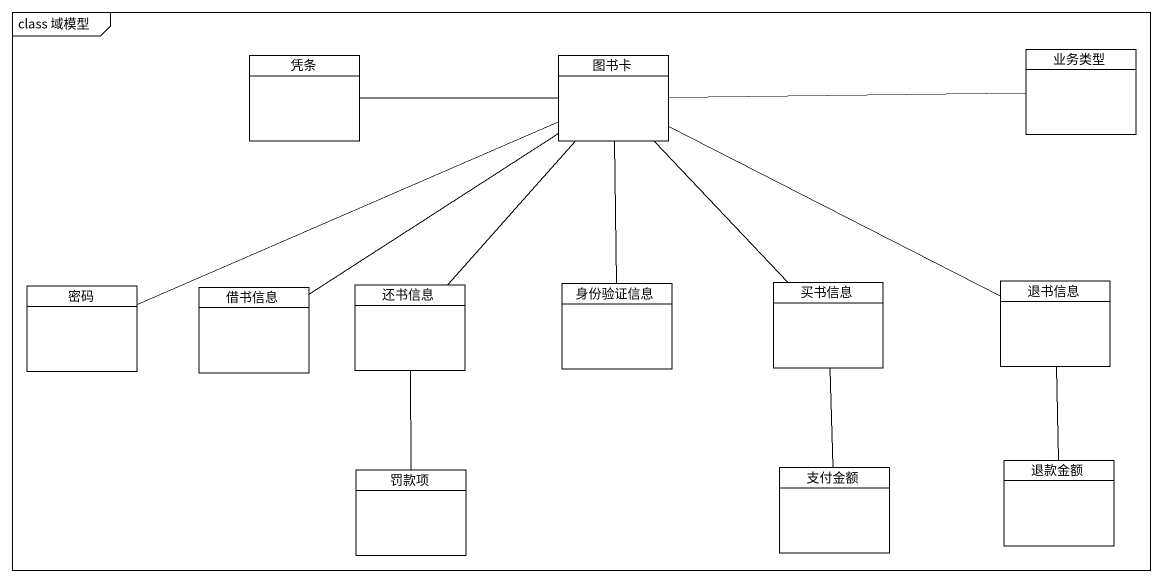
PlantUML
@startuml
mainframe class 域模型
hide circle
hide empty members
class 凭条
class 图书卡
class 业务类型
class 密码
class 借书信息
class 还书信息
class 身份验证信息
class 买书信息
class 退书信息
class 罚款项
class 支付金额
class 退款金额
图书卡 -left- 凭条
图书卡 -right- 业务类型
图书卡 -left- 密码
图书卡 -- 借书信息
图书卡 -- 还书信息
图书卡 -- 身份验证信息
图书卡 -- 买书信息
图书卡 -right- 退书信息
还书信息 -- 罚款项
买书信息 -- 支付金额
退书信息 -- 退款金额
@enduml
